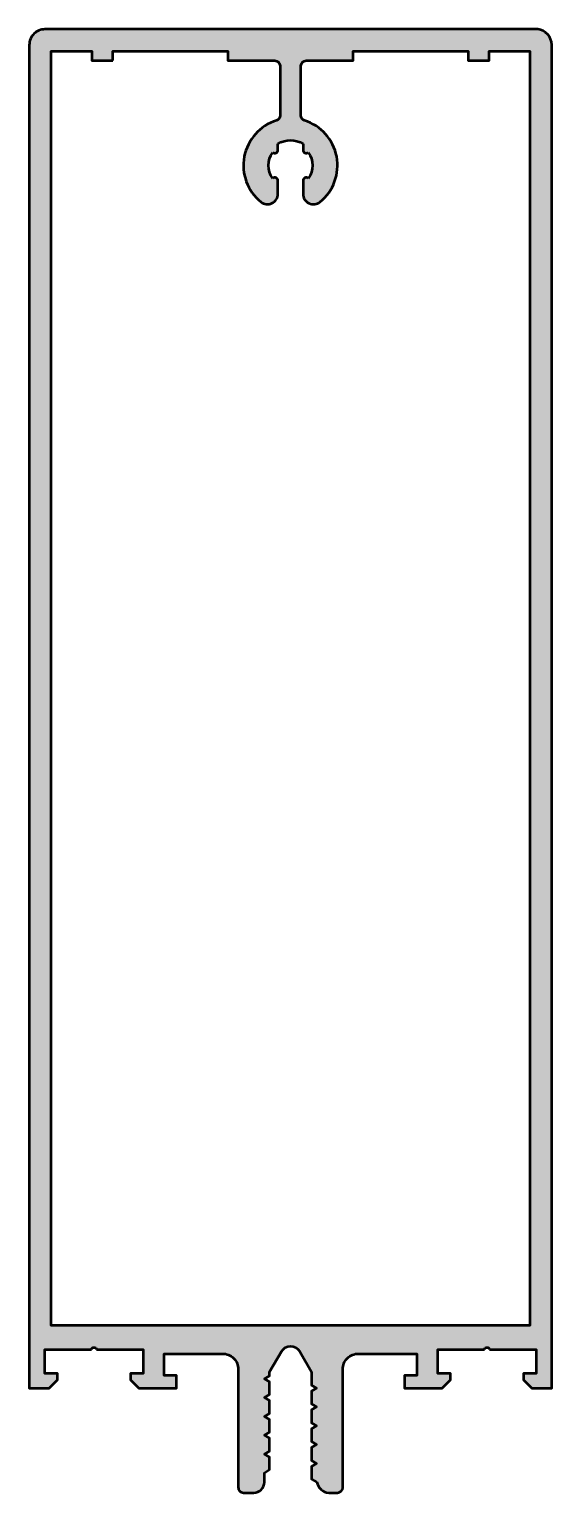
# Model space of a CAD drawing. Extents: x -25 to 25, y -16 to 124.
import ezdxf

# ---------------------------------------------------------------- set-up
doc = ezdxf.new("R2010")
doc.units = 0
doc.layers.add('0S-Alu contour', color=7, linetype='Continuous', lineweight=50)
doc.layers.add('0S-Alu hatch', color=252, linetype='Continuous', lineweight=25)

# ---------------------------------------------------------------- blocks, each defined once
blk = doc.blocks.new('322430__1682D30B_BDBF_42A3_B628_20EC6EE1A1D1_')
at = {"layer": '0S-Alu hatch'}
h = blk.add_hatch(color=256, dxfattribs=at)
edge = h.paths.add_edge_path()
edge.add_arc((-23.50002971924856, 122.5000297192485), 1.499970281045852, 89.9988647858329, 180.0011352143105)
edge.add_line((-25, 122.4999999999962), (-25, -6.000152587890639))
edge.add_line((-25, -6.000152587890625), (-23.10144042968749, -6.000152587890625))
edge.add_line((-23.10144042968749, -6.000152587890625), (-22.301513671875, -5.200149536132784))
edge.add_line((-22.301513671875, -5.200149536132784), (-22.301513671875, -4.600158691406221))
edge.add_line((-22.301513671875, -4.600158691406221), (-23.50048828125, -4.600158691406221))
edge.add_line((-23.50048828125, -4.600158691406221), (-23.50048828125, -2.299789428710923))
edge.add_line((-23.50048828125, -2.299789428710923), (-19.050537109375, -2.299789428710923))
edge.add_ellipse((-18.801513671875, -2.354313045591226), major_axis=(-0.2549225318053044, 0), ratio=1, start_angle=192.3500084610745, end_angle=347.64999153892546, ccw=False)
edge.add_line((-18.552490234375, -2.299789428710923), (-14.10046482086181, -2.299789428710909))
edge.add_line((-14.10046482086181, -2.299789428710909), (-14.10046482086182, -4.601165771484375))
edge.add_line((-14.10046482086182, -4.601165771484375), (-15.29943943023681, -4.601165771484375))
edge.add_line((-15.29943943023681, -4.601165771484375), (-15.29943943023681, -5.200149536132784))
edge.add_line((-15.29943943023681, -5.200149536132784), (-14.49939060211181, -6.000152587890625))
edge.add_line((-14.49939060211181, -6.000152587890625), (-10.900390625, -6.000152587890625))
edge.add_line((-10.900390625, -6.000152587890625), (-10.900390625, -4.800140380859375))
edge.add_line((-10.900390625, -4.800140380859375), (-12.1004638671875, -4.800140380859375))
edge.add_line((-12.1004638671875, -4.800140380859375), (-12.1004638671875, -2.6998291015625))
edge.add_line((-12.1004638671875, -2.6998291015625), (-6.5003662109375, -2.6998291015625))
edge.add_ellipse((-6.499500611289957, -4.198963501914957), major_axis=(-1.499134650250894, 0), ratio=1, start_angle=179.966917441827, end_angle=270.0330825581942, ccw=False)
edge.add_line((-5.0003662109375, -4.199829101562237), (-5.000244140625003, -15.50311279296878))
edge.add_arc((-4.500332188859999, -15.50320084120378), 0.4999119595188572, 179.9899086385133, 270.010091361467)
edge.add_line((-4.500244140625, -16.00311279296878), (-3.50018310546875, -16.00311279296878))
edge.add_arc((-3.499739213327984, -15.00355668510954), 0.9995562064230977, 269.9745555608605, 360.0254444391405)
edge.add_line((-2.50018310546875, -15.00311279296876), (-2.50018310546875, -14.1019353298162))
edge.add_line((-2.50018310546875, -14.1019353298162), (-2.0001220703125, -13.7960205078125))
edge.add_line((-2.0001220703125, -13.7960205078125), (-2.0001220703125, -12.58941650390622))
edge.add_line((-2.0001220703125, -12.58941650390622), (-2.50018310546875, -12.30047607421878))
edge.add_line((-2.50018310546875, -12.30047607421878), (-2.0001220703125, -12.0114135742188))
edge.add_line((-2.0001220703125, -12.0114135742188), (-2.0001220703125, -10.78941345214843))
edge.add_line((-2.0001220703125, -10.78941345214843), (-2.50018310546875, -10.50047302246094))
edge.add_line((-2.50018310546875, -10.50047302246094), (-2.0001220703125, -10.21141052246091))
edge.add_line((-2.0001220703125, -10.21141052246091), (-2.0001220703125, -8.988571166992244))
edge.add_line((-2.0001220703125, -8.988571166992244), (-2.50018310546875, -8.700485229492214))
edge.add_line((-2.50018310546875, -8.700485229492214), (-2.0001220703125, -8.411544799804688))
edge.add_line((-2.0001220703125, -8.411544799804688), (-2.0001220703125, -7.188568115234375))
edge.add_line((-2.0001220703125, -7.188568115234375), (-2.50018310546875, -6.900482177734375))
edge.add_line((-2.50018310546875, -6.900482177734375), (-2.0001220703125, -6.611541748046875))
edge.add_line((-2.0001220703125, -6.611541748046875), (-2.0001220703125, -5.388565063476562))
edge.add_line((-2.0001220703125, -5.388565063476562), (-2.50018310546875, -5.100479125976562))
edge.add_line((-2.50018310546875, -5.100479125976562), (-1.99774169921875, -4.810040641904805))
edge.add_line((-1.99774169921875, -4.810040641904805), (-1.99774169921875, -4.451202392578153))
edge.add_line((-1.99774169921875, -4.451202392578153), (-0.8739013671874857, -2.504699707031235))
edge.add_ellipse((0.002471923828134, -2.9864573546898), major_axis=(-1.00006028632431, 0), ratio=1, start_angle=208.7983609796622, end_angle=331.2016390203379, ccw=False)
edge.add_line((0.8788452148437537, -2.504699707031235), (2.00018310546875, -4.45226246374986))
edge.add_line((2.00018310546875, -4.45226246374986), (2.000183105468753, -5.711410522460937))
edge.add_line((2.000183105468753, -5.711410522460937), (2.499938964843746, -6.000473022460937))
edge.add_line((2.499938964843746, -6.000473022460937), (1.9998779296875, -6.288558959960909))
edge.add_line((1.9998779296875, -6.288558959960909), (2.00018310546875, -7.511535644531221))
edge.add_line((2.00018310546875, -7.511535644531221), (2.49993896484375, -7.800476074218778))
edge.add_line((2.49993896484375, -7.800476074218778), (1.9998779296875, -8.088562011718807))
edge.add_line((1.9998779296875, -8.088562011718807), (2.00018310546875, -9.31153869628909))
edge.add_line((2.00018310546875, -9.31153869628909), (2.49993896484375, -9.600479125976534))
edge.add_line((2.49993896484375, -9.600479125976534), (1.9998779296875, -9.888565063476562))
edge.add_line((1.9998779296875, -9.888565063476562), (2.00018310546875, -11.11141967773437))
edge.add_line((2.00018310546875, -11.11141967773437), (2.49993896484375, -11.40048217773437))
edge.add_line((2.49993896484375, -11.40048217773437), (1.9998779296875, -11.68942260742184))
edge.add_line((1.9998779296875, -11.68942260742184), (2.00018310546875, -12.91142272949221))
edge.add_line((2.00018310546875, -12.91142272949221), (2.49993896484375, -13.20048522949221))
edge.add_line((2.49993896484375, -13.20048522949221), (1.9998779296875, -13.48942565917969))
edge.add_line((1.9998779296875, -13.48942565917969), (2.000183194933757, -14.69638338983375))
edge.add_line((2.000183194933757, -14.69638338983375), (2.524963378906235, -15.00047302246091))
edge.add_arc((3.754631332589433, -14.74868540659841), 1.255181373275239, 191.5719652229929, 265.5911663514777)
edge.add_line((3.658142089843736, -16.00015258789062), (4.507812500000007, -16.00015258789062))
edge.add_arc((4.499682300373361, -15.50002302045163), 0.5001956460952899, 270.9313288563705, 359.9851584723943)
edge.add_line((4.999877929687496, -15.50015258789045), (4.9998779296875, -4.1998291015625))
edge.add_ellipse((6.499131506307895, -4.199082678182896), major_axis=(-1.499253762428798, 0), ratio=1, start_angle=-90.02852546528129, end_angle=0.028525465281973084, ccw=False)
edge.add_line((6.4998779296875, -2.6998291015625), (12.0999755859375, -2.6998291015625))
edge.add_line((12.0999755859375, -2.6998291015625), (12.0999755859375, -4.800140380859375))
edge.add_line((12.0999755859375, -4.800140380859375), (10.89996337890625, -4.800140380859375))
edge.add_line((10.89996337890625, -4.800140380859375), (10.89996337890625, -6.000152587890625))
edge.add_line((10.89996337890625, -6.000152587890625), (14.49890136718752, -6.000152587890625))
edge.add_line((14.49890136718752, -6.000152587890625), (15.29895019531251, -5.200149536132812))
edge.add_line((15.29895019531251, -5.200149536132812), (15.2989501953125, -4.601165771484375))
edge.add_line((15.2989501953125, -4.601165771484375), (14.0999755859375, -4.601165771484403))
edge.add_line((14.0999755859375, -4.601165771484403), (14.09997558593749, -2.299789428710909))
edge.add_line((14.09997558593749, -2.299789428710909), (18.552001953125, -2.299789428710923))
edge.add_ellipse((18.801025390625, -2.354313045591226), major_axis=(-0.2549225318053044, 0), ratio=1, start_angle=192.3500084610745, end_angle=347.64999153892546, ccw=False)
edge.add_line((19.050048828125, -2.299789428710923), (23.50000000000001, -2.299789428710923))
edge.add_line((23.50000000000001, -2.299789428710923), (23.5, -4.600158691406221))
edge.add_line((23.5, -4.600158691406221), (22.301025390625, -4.600158691406221))
edge.add_line((22.301025390625, -4.600158691406221), (22.301025390625, -5.200149536132784))
edge.add_line((22.301025390625, -5.200149536132784), (23.10101318359374, -6.000152587890625))
edge.add_line((23.10101318359374, -6.000152587890625), (25, -6.000152587890625))
edge.add_line((25, -6.000152587890625), (25, 122.5079956054687))
edge.add_arc((23.49665809356637, 122.505228896429), 1.503344452319037, 0.1054454555354139, 83.87804356198257)
edge.add_line((23.656982421875, 124), (-23.5, 124))
edge = h.paths.add_edge_path()
edge.add_line((-16.99896240234375, 121.0000305175781), (-16.99896240234375, 121.9000244140625))
edge.add_line((-16.99896240234375, 121.9000244140625), (-5.99896240234375, 121.9000244140625))
edge.add_line((-5.99896240234375, 121.9000244140625), (-5.99896240234375, 121.0000305175781))
edge.add_line((-5.99896240234375, 121.0000305175781), (-1.49688720703125, 121.0000305175781))
edge.add_ellipse((-1.498219095397086, 120.5007754796481), major_axis=(-0.4992568145004751, 0), ratio=1, start_angle=179.9600359694906, end_angle=269.84714946207004, ccw=False)
edge.add_line((-0.99896240234375, 120.5004272460937), (-0.99896240234375, 115.7466430664062))
edge.add_ellipse((-1.497514982226235, 115.7477059714755), major_axis=(-0.4985537129283746, 0), ratio=1, start_angle=107.29485429232139, end_angle=179.8778466210402, ccw=False)
edge.add_arc((-0.0023422241211506, 110.978011280299), 4.499999999999992, 107.4170076712832, 231.0551964059047)
edge.add_arc((-2.20234222412111, 108.2558797625357), 1.000000000000011, 231.0551964059035, 360)
edge.add_line((-1.202342224121099, 108.2558797625357), (-1.2023422241211, 109.5083174346292))
edge.add_arc((-1.502342224120969, 109.5083174346292), 0.2999999999998692, 0, 130.3192648390858)
edge.add_ellipse((-0.0023422241211328, 110.978011280299), major_axis=(-2.099999999999986, 0), ratio=1, start_angle=-36.223221080890426, end_angle=36.22322108089088, ccw=False)
edge.add_arc((-1.502342224120972, 112.4477051259687), 0.2999999999998786, 229.6807351609152, 360)
edge.add_line((-1.202342224121094, 112.4477051259687), (-1.202342224121096, 113.0564722493816))
edge.add_ellipse((-0.0023422241210938, 110.978011280299), major_axis=(-2.400000000000028, 0), ratio=1, start_angle=240.0000000000009, end_angle=299.99999999999966, ccw=False)
edge.add_line((1.197657775878892, 113.0564722493816), (1.197657775878614, 112.4477051259687))
edge.add_arc((1.497657775878607, 112.4477051259687), 0.2999999999999936, 180, 310.3192648391043)
edge.add_ellipse((-0.0023422241211364, 110.978011280299), major_axis=(-2.100000000000022, 0), ratio=1, start_angle=143.7767789191103, end_angle=216.2232210808896, ccw=False)
edge.add_arc((1.497657775878785, 109.5083174346292), 0.2999999999998755, 49.68073516092218, 180)
edge.add_line((1.197657775878909, 109.5083174346292), (1.197657775878909, 108.2558797625358))
edge.add_arc((2.197657775878901, 108.2558797625358), 0.9999999999999928, 180, 308.9448035940938)
edge.add_arc((-0.0023422241211435, 110.978011280299), 4.499999999999985, 308.9448035940961, 432.5017923763183)
edge.add_ellipse((1.501037597656278, 115.7466430664062), major_axis=(-0.500000000000023, 0), ratio=1, start_angle=0, end_angle=72.5017923763163, ccw=False)
edge.add_line((1.001037597656255, 115.7466430664062), (1.00103759765625, 120.5004272460937))
edge.add_ellipse((1.500043586017554, 120.5010253420728), major_axis=(-0.4990063467925456, 0), ratio=1, start_angle=-89.8758586734337, end_angle=0.06867324186919177, ccw=False)
edge.add_line((1.49896240234375, 121.0000305175781), (6.0008544921875, 121.0000305175781))
edge.add_line((6.0008544921875, 121.0000305175781), (6.0008544921875, 121.9000244140625))
edge.add_line((6.0008544921875, 121.9000244140625), (17.0008544921875, 121.9000244140625))
edge.add_line((17.0008544921875, 121.9000244140625), (17.0008544921875, 121.0000305175781))
edge.add_line((17.0008544921875, 121.0000305175781), (19.0008544921875, 121.0000305175781))
edge.add_line((19.0008544921875, 121.0000305175781), (19.0008544921875, 121.9000244140625))
edge.add_line((19.0008544921875, 121.9000244140625), (22.9000244140625, 121.9000244140625))
edge.add_line((22.9000244140625, 121.9000244140625), (22.9000244140625, 0.0004425048828267))
edge.add_line((22.9000244140625, 0.0004425048828267), (-22.89990234375, 0.0004425048828267))
edge.add_line((-22.89990234375, 0.0004425048828267), (-22.89990234375, 121.9000244140625))
edge.add_line((-22.89990234375, 121.9000244140625), (-18.99896240234375, 121.9000244140625))
edge.add_line((-18.99896240234375, 121.9000244140625), (-18.99896240234375, 121.0000305175781))
edge.add_line((-18.99896240234375, 121.0000305175781), (-16.99896240234375, 121.0000305175781))
at = {"layer": '0S-Alu contour', "color": 7}
for points in [[(23.656982421875, 124), (-23.5, 124)], [(-25, 122.4999999999962), (-25, -6.000152587890625), (-23.10144042968749, -6.000152587890625), (-22.301513671875, -5.200149536132784), (-22.301513671875, -4.600158691406221), (-23.50048828125, -4.600158691406221), (-23.50048828125, -2.299789428710923), (-19.050537109375, -2.299789428710923)], [(1.49896240234375, 121.0000305175781), (6.0008544921875, 121.0000305175781), (6.0008544921875, 121.9000244140625), (17.0008544921875, 121.9000244140625), (17.0008544921875, 121.0000305175781), (19.0008544921875, 121.0000305175781), (19.0008544921875, 121.9000244140625), (22.9000244140625, 121.9000244140625), (22.9000244140625, 0.0004425048828267), (-22.89990234375, 0.0004425048828267), (-22.89990234375, 121.9000244140625), (-18.99896240234375, 121.9000244140625), (-18.99896240234375, 121.0000305175781), (-16.99896240234375, 121.0000305175781)], [(-16.99896240234375, 121.0000305175781), (-16.99896240234375, 121.9000244140625), (-5.99896240234375, 121.9000244140625), (-5.99896240234375, 121.0000305175781), (-1.49688720703125, 121.0000305175781)], [(19.050048828125, -2.299789428710923), (23.50000000000001, -2.299789428710923), (23.5, -4.600158691406221), (22.301025390625, -4.600158691406221), (22.301025390625, -5.200149536132784), (23.10101318359374, -6.000152587890625), (25, -6.000152587890625), (25, 122.5079956054687)], [(-0.99896240234375, 120.5004272460937), (-0.99896240234375, 115.7466430664062)], [(1.001037597656255, 115.7466430664062), (1.00103759765625, 120.5004272460937)], [(-1.202342224121094, 112.4477051259687), (-1.202342224121096, 113.0564722493816)], [(1.197657775878892, 113.0564722493816), (1.197657775878614, 112.4477051259687)], [(-1.202342224121099, 108.2558797625357), (-1.2023422241211, 109.5083174346292)], [(1.197657775878909, 109.5083174346292), (1.197657775878909, 108.2558797625358)], [(-18.552490234375, -2.299789428710923), (-14.10046482086181, -2.299789428710909), (-14.10046482086182, -4.601165771484375), (-15.29943943023681, -4.601165771484375), (-15.29943943023681, -5.200149536132784), (-14.49939060211181, -6.000152587890625), (-10.900390625, -6.000152587890625), (-10.900390625, -4.800140380859375), (-12.1004638671875, -4.800140380859375), (-12.1004638671875, -2.6998291015625), (-6.5003662109375, -2.6998291015625)], [(-2.50018310546875, -15.00311279296876), (-2.50018310546875, -14.1019353298162), (-2.0001220703125, -13.7960205078125), (-2.0001220703125, -12.58941650390622), (-2.50018310546875, -12.30047607421878), (-2.0001220703125, -12.0114135742188), (-2.0001220703125, -10.78941345214843), (-2.50018310546875, -10.50047302246094), (-2.0001220703125, -10.21141052246091), (-2.0001220703125, -8.988571166992244), (-2.50018310546875, -8.700485229492214), (-2.0001220703125, -8.411544799804688), (-2.0001220703125, -7.188568115234375), (-2.50018310546875, -6.900482177734375), (-2.0001220703125, -6.611541748046875), (-2.0001220703125, -5.388565063476562), (-2.50018310546875, -5.100479125976562), (-1.99774169921875, -4.810040641904805), (-1.99774169921875, -4.451202392578153), (-0.8739013671874857, -2.504699707031235)], [(0.8788452148437537, -2.504699707031235), (2.00018310546875, -4.45226246374986), (2.000183105468753, -5.711410522460937), (2.499938964843746, -6.000473022460937), (1.9998779296875, -6.288558959960909), (2.00018310546875, -7.511535644531221), (2.49993896484375, -7.800476074218778), (1.9998779296875, -8.088562011718807), (2.00018310546875, -9.31153869628909), (2.49993896484375, -9.600479125976534), (1.9998779296875, -9.888565063476562), (2.00018310546875, -11.11141967773437), (2.49993896484375, -11.40048217773437), (1.9998779296875, -11.68942260742184), (2.00018310546875, -12.91142272949221), (2.49993896484375, -13.20048522949221), (1.9998779296875, -13.48942565917969), (2.000183194933757, -14.69638338983375), (2.524963378906235, -15.00047302246091)], [(6.4998779296875, -2.6998291015625), (12.0999755859375, -2.6998291015625), (12.0999755859375, -4.800140380859375), (10.89996337890625, -4.800140380859375), (10.89996337890625, -6.000152587890625), (14.49890136718752, -6.000152587890625), (15.29895019531251, -5.200149536132812), (15.2989501953125, -4.601165771484375), (14.0999755859375, -4.601165771484403), (14.09997558593749, -2.299789428710909), (18.552001953125, -2.299789428710923)], [(-5.0003662109375, -4.199829101562237), (-5.000244140625003, -15.50311279296878)], [(4.999877929687496, -15.50015258789045), (4.9998779296875, -4.1998291015625)], [(-4.500244140625, -16.00311279296878), (-3.50018310546875, -16.00311279296878)], [(3.658142089843736, -16.00015258789062), (4.507812500000007, -16.00015258789062)]]:
    blk.add_lwpolyline(points, dxfattribs=at)
for centre, radius, start, end in [((-23.50002971924856, 122.5000297192485), 1.499970281045852, 89.9988647858329, 180.0011352143105), ((23.49665809356637, 122.505228896429), 1.503344452319037, 0.1054454555354139, 83.87804356198257), ((-0.0023422241211506, 110.978011280299), 4.499999999999992, 107.4170076712832, 231.0551964059047), ((-0.0023422241211435, 110.978011280299), 4.499999999999985, 308.9448035940961, 72.50179237631828), ((-1.502342224120972, 112.4477051259687), 0.2999999999998786, 229.6807351609152, 0), ((1.497657775878607, 112.4477051259687), 0.2999999999999936, 180, 310.3192648391043), ((-1.502342224120969, 109.5083174346292), 0.2999999999998692, 0, 130.3192648390858), ((1.497657775878785, 109.5083174346292), 0.2999999999998755, 49.68073516092218, 180), ((-2.20234222412111, 108.2558797625357), 1.000000000000011, 231.0551964059035, 0), ((2.197657775878901, 108.2558797625358), 0.9999999999999928, 180, 308.9448035940938), ((-3.499739213327984, -15.00355668510954), 0.9995562064230977, 269.9745555608605, 0.0254444391404545), ((3.754631332589433, -14.74868540659841), 1.255181373275239, 191.5719652229929, 265.5911663514777), ((-4.500332188859999, -15.50320084120378), 0.4999119595188572, 179.9899086385133, 270.010091361467), ((4.499682300373361, -15.50002302045163), 0.5001956460952899, 270.9313288563705, 359.9851584723943)]:
    blk.add_arc(centre, radius, start, end, dxfattribs=at)
at = {"layer": '0S-Alu contour', "color": 7, "extrusion": (0, 0, -1)}
for centre, radius, start, end in [((1.498219095397086, 120.5007754796481), 0.4992568145004751, 90.15285053792998, 180.0399640305094), ((-1.500043586017554, 120.5010253420728), 0.4990063467925456, 359.9313267581308, 89.87585867343371), ((1.497514982226235, 115.7477059714755), 0.4985537129283746, 180.1221533789599, 252.7051457076786), ((-1.501037597656278, 115.7466430664062), 0.500000000000023, 287.4982076236838, 0), ((0.0023422241210938, 110.978011280299), 2.400000000000028, 60.00000000000031, 119.9999999999991), ((0.0023422241211328, 110.978011280299), 2.099999999999986, 323.7767789191091, 36.22322108089044), ((0.0023422241211364, 110.978011280299), 2.100000000000022, 143.7767789191104, 216.2232210808897), ((18.801513671875, -2.354313045591226), 0.2549225318053044, 12.35000846107452, 167.6499915389255), ((6.499500611289957, -4.198963501914957), 1.499134650250894, 89.96691744180575, 180.0330825581731), ((-0.002471923828134, -2.9864573546898), 1.00006028632431, 28.79836097966212, 151.2016390203378), ((-6.499131506307895, -4.199082678182896), 1.499253762428798, 359.971474534718, 90.0285254652813), ((-18.801025390625, -2.354313045591226), 0.2549225318053044, 12.35000846107452, 167.6499915389255)]:
    blk.add_arc(centre, radius, start, end, dxfattribs=at)
blk = doc.blocks.new('322430__4FE1D87E_D7C1_4063_B05D_0574001E854D_')
at = {"layer": '0S-Alu contour', "color": 7}
blk.add_blockref('322430__1682D30B_BDBF_42A3_B628_20EC6EE1A1D1_', (0, 0), dxfattribs=at)

msp = doc.modelspace()

# ---------------------------------------------------------------- block references
at = {"layer": '0S-Alu contour', "color": 7}
msp.add_blockref('322430__4FE1D87E_D7C1_4063_B05D_0574001E854D_', (0, 0), dxfattribs=at)

doc.saveas('drawing.dxf')
